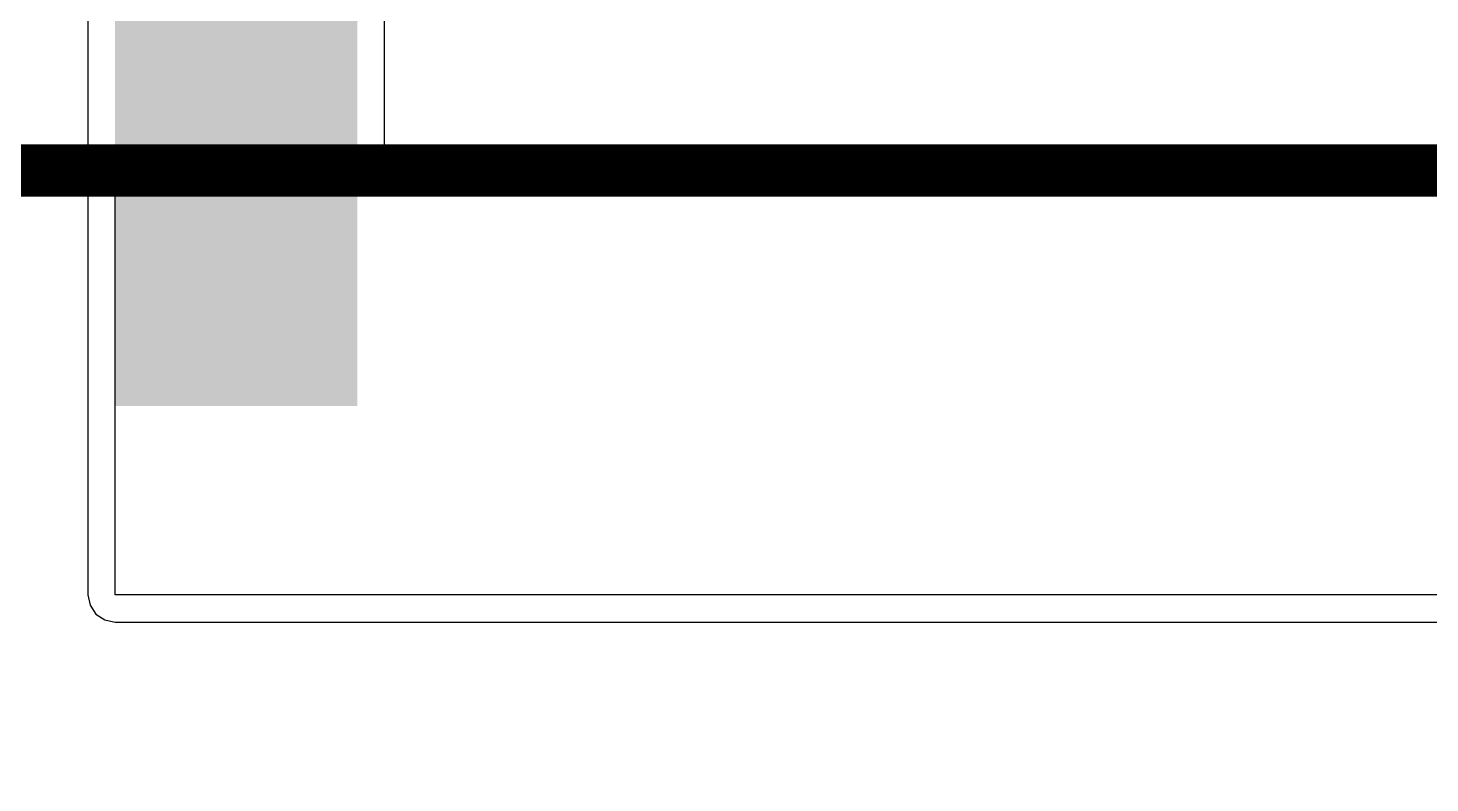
# Model space of a CAD drawing. Header units: inches. Extents: x -89 to 427, y -87 to 99.
# Drawn here: x -20.87 to -7.5, y -60.65 to -53.44 of the extents above; entities that cross this region are included whole.
import ezdxf

# ---------------------------------------------------------------- set-up
doc = ezdxf.new("R2010")
doc.units = ezdxf.units.IN
for name, color, linetype in [('Board_Outline', 56, 'Continuous'), ('Top Layer', 1, 'Continuous'), ('Top Overlay', 2, 'Continuous')]:
    doc.layers.add(name, color=color, linetype=linetype)

msp = doc.modelspace()

# ---------------------------------------------------------------- hatches: boundary and pattern name
at = {"layer": 'Top Layer'}
msp.add_hatch(color=1, dxfattribs=at).paths.add_polyline_path([(-20.0406, -57.04839999999999), (-17.7292, -57.04839999999999), (-17.7292, -38.78579999999999), (-20.0406, -38.78579999999999)])

# ---------------------------------------------------------------- linework, layer by layer
at = {"layer": 'Board_Outline', "const_width": 0.254}
msp.add_lwpolyline([(87.3125, 0, 1), (-87.3125, 0, 1)], format="xyb", close=True, dxfattribs=at)
at = {"layer": 'Top Layer'}
for p, q in [((-20.29957586, -38.78579999999999), (-20.29957586, -54.9656)), ((-17.47022414, -54.70662414), (-17.47022414, -38.78579999999999)), ((36.79962414, -54.70662414), (-17.47022414, -54.70662414)), ((-20.29957586, -54.9656), (-20.29957586, -57.04839999999999)), ((-20.0406, -58.8518), (-20.0406, -54.9656)), ((-20.0406, -54.9656), (37.0586, -54.9656)), ((-20.29957586, -57.04839999999999), (-20.29957586, -58.8518)), ((-20.29957586, -58.8518), (-20.27986292, -58.95090572)), ((43.3832, -58.8518), (-20.0406, -58.8518)), ((-20.27986292, -58.95090572), (-20.22372384, -59.03492384)), ((-20.22372384, -59.03492384), (-20.13970572, -59.09106292)), ((-20.13970572, -59.09106292), (-20.0406, -59.11077586)), ((-20.0406, -59.11077586), (43.3832, -59.11077586))]:
    msp.add_line(p, q, dxfattribs=at)
at = {"layer": 'Top Overlay', "const_width": 0.499999}
msp.add_lwpolyline([(-38.49260018, -54.80159981999999), (38.50740076, -54.80159981999999)], dxfattribs=at)

doc.saveas('drawing.dxf')
